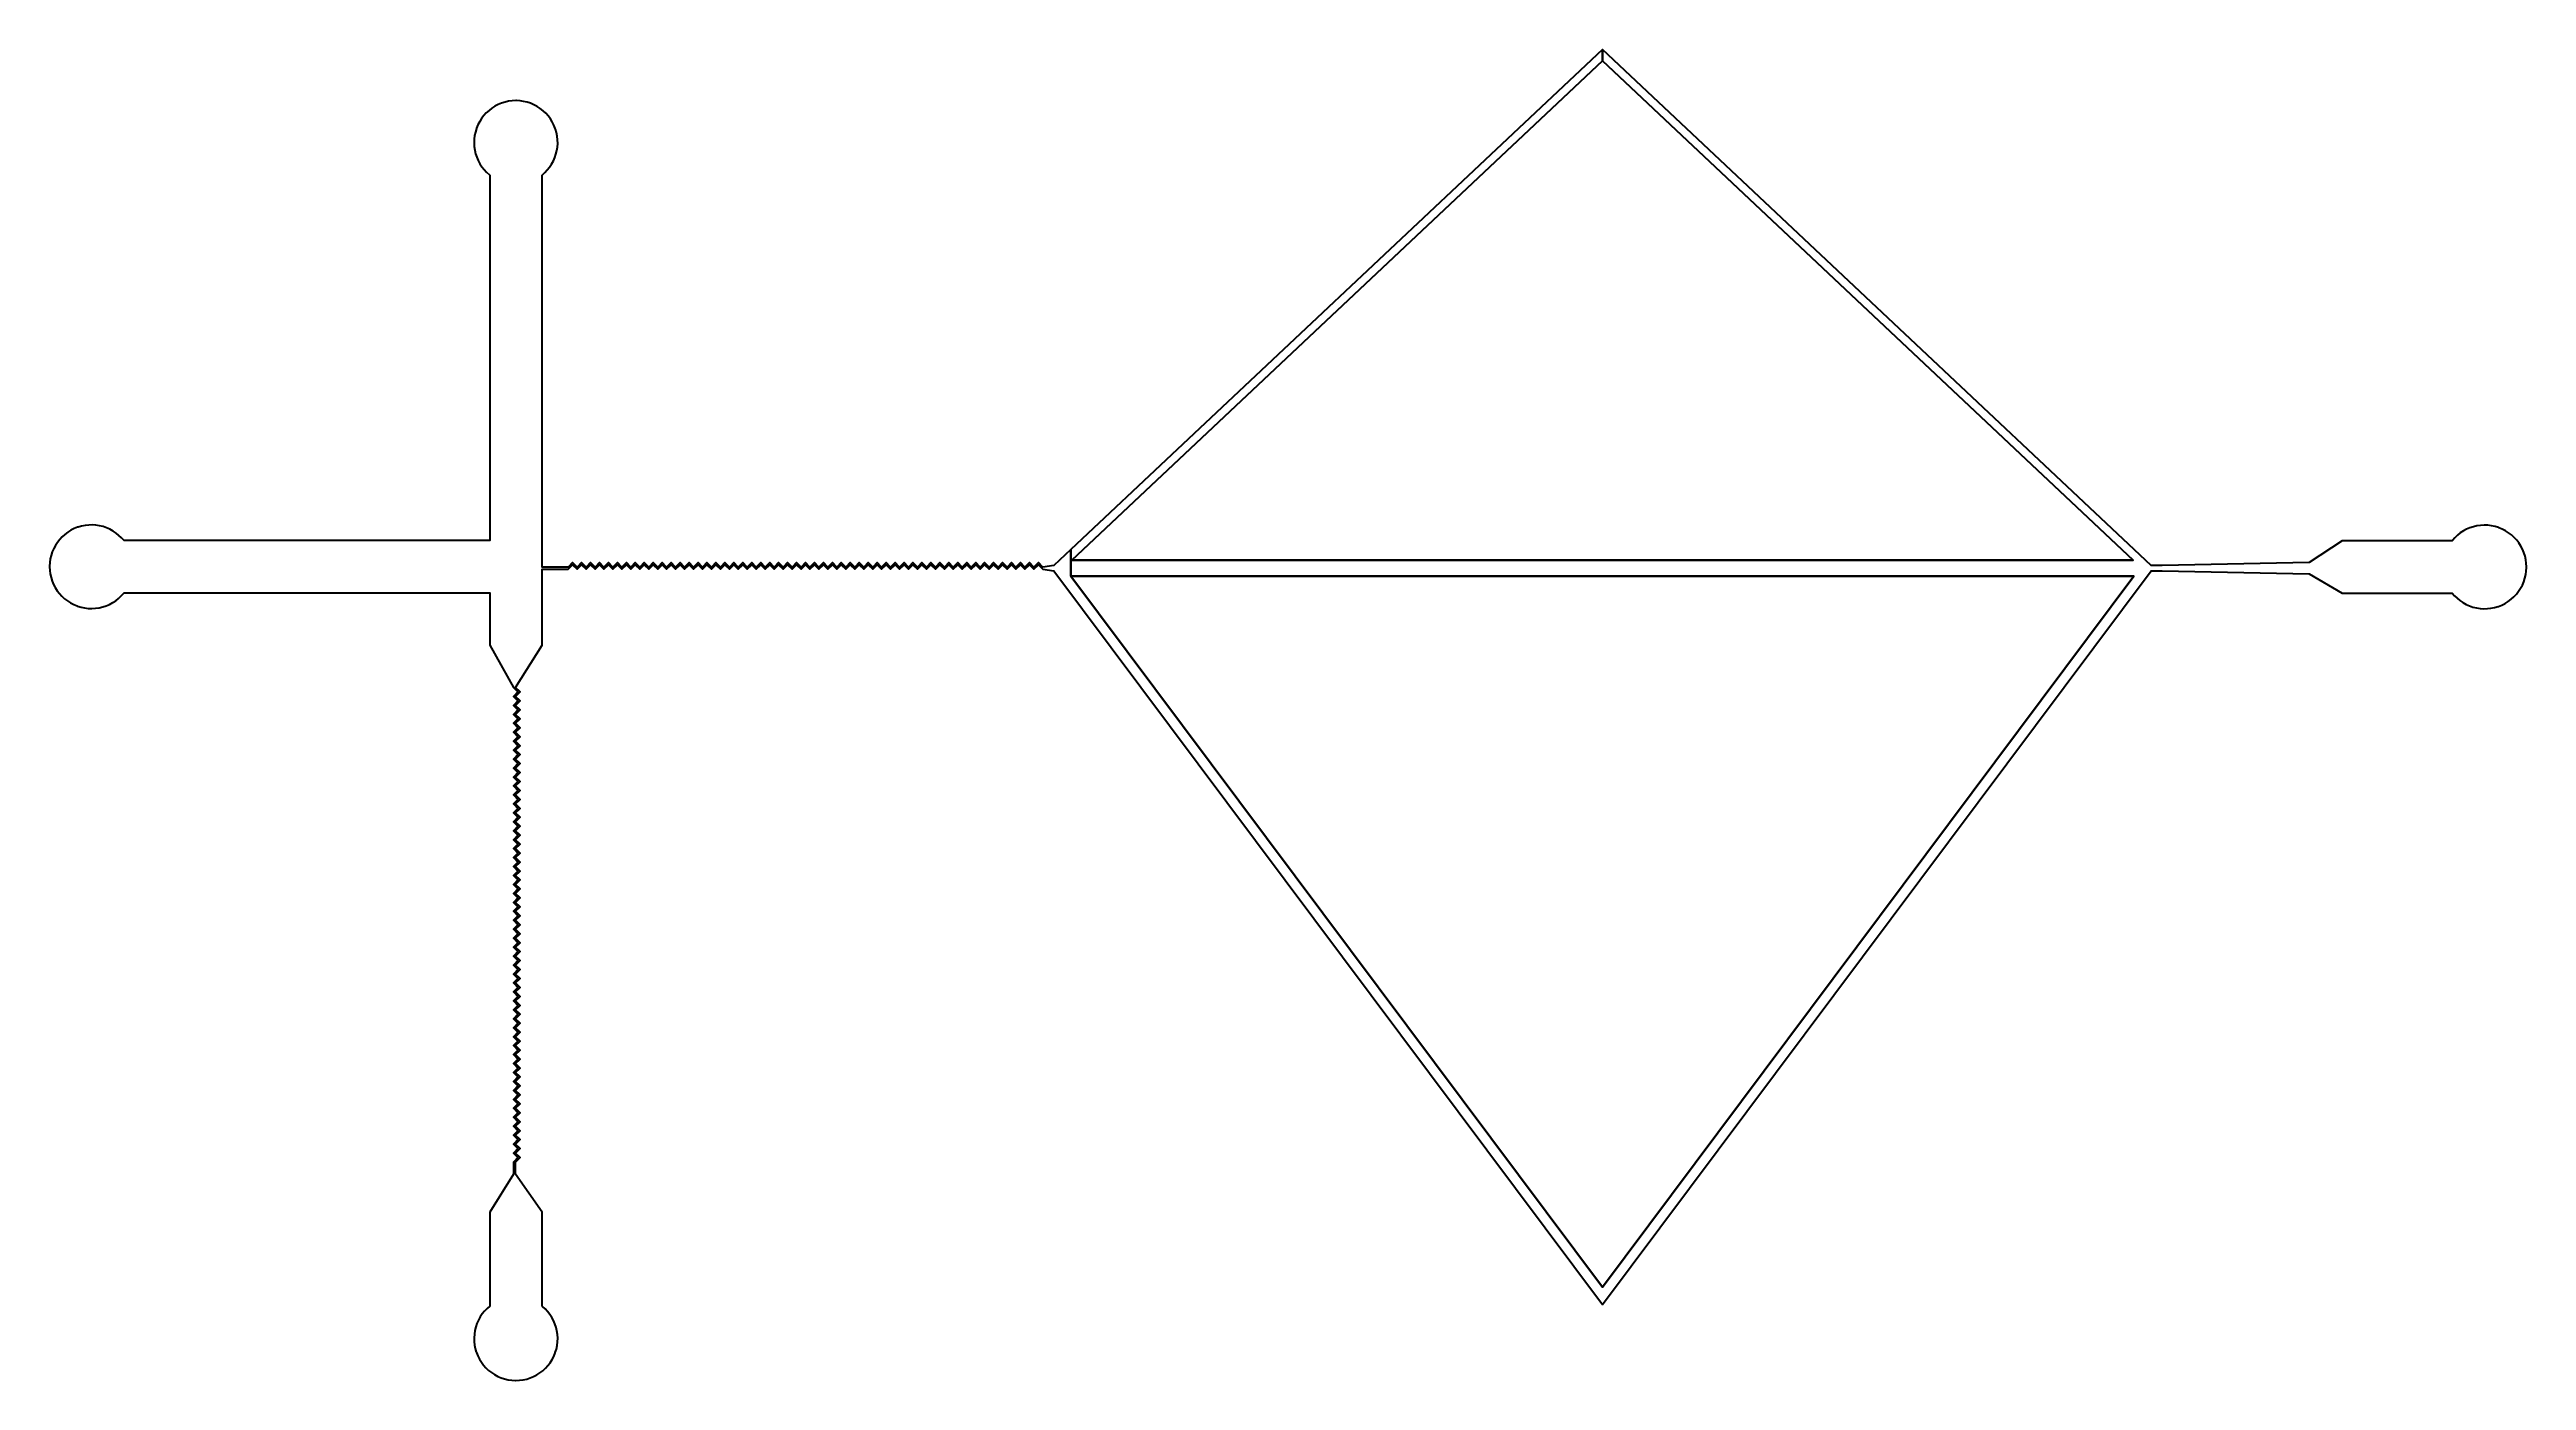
# Model space of a CAD drawing. Extents: x -801 to 46604, y -15581 to 9903.
import ezdxf

# ---------------------------------------------------------------- set-up
doc = ezdxf.new("R2010")
doc.units = 13
doc.layers.add('layer_10', color=111, linetype='CONTINUOUS')
doc.layers.add('layer_7', color=143, linetype='CONTINUOUS')

msp = doc.modelspace()

# ---------------------------------------------------------------- linework, layer by layer
at = {"layer": 'layer_10'}
msp.add_lwpolyline([(28919.714, 9686.175), (39076.505, 128.129), (18762.923, 128.129), (28919.714, 9686.175), (28919.714, 9903.162), (18747.957, 331.032), (18747.957, -182.846), (39091.47, -182.846), (28919.714, -13792.385), (18747.957, -182.846), (18747.957, 331.032), (18419.714, 22.139), (18209.714, -6.145), (18124, 79.569), (18038.285, -6.145), (17952.571, 79.569), (17866.857, -6.145), (17781.143, 79.569), (17695.428, -6.145), (17609.714, 79.569), (17524, -6.145), (17438.285, 79.569), (17352.571, -6.145), (17266.857, 79.569), (17181.143, -6.145), (17095.428, 79.569), (17009.714, -6.145), (16924, 79.569), (16838.285, -6.145), (16752.571, 79.569), (16666.857, -6.145), (16581.143, 79.569), (16495.428, -6.145), (16409.714, 79.569), (16324, -6.145), (16238.286, 79.569), (16152.571, -6.145), (16066.857, 79.569), (15981.143, -6.145), (15895.428, 79.569), (15809.714, -6.145), (15724, 79.569), (15638.286, -6.145), (15552.571, 79.569), (15466.857, -6.145), (15381.143, 79.569), (15295.428, -6.145), (15209.714, 79.569), (15124, -6.145), (15038.286, 79.569), (14952.571, -6.145), (14866.857, 79.569), (14781.143, -6.145), (14695.429, 79.569), (14609.714, -6.145), (14524, 79.569), (14438.286, -6.145), (14352.571, 79.569), (14266.857, -6.145), (14181.143, 79.569), (14095.429, -6.145), (14009.714, 79.569), (13924, -6.145), (13838.286, 79.569), (13752.571, -6.145), (13666.857, 79.569), (13581.143, -6.145), (13495.429, 79.569), (13409.714, -6.145), (13324, 79.569), (13238.286, -6.145), (13152.572, 79.569), (13066.857, -6.145), (12981.143, 79.569), (12895.429, -6.145), (12809.714, 79.569), (12724, -6.145), (12638.286, 79.569), (12552.572, -6.145), (12466.857, 79.569), (12381.143, -6.145), (12295.429, 79.569), (12209.714, -6.145), (12124, 79.569), (12038.286, -6.145), (11952.572, 79.569), (11866.857, -6.145), (11781.143, 79.569), (11695.429, -6.145), (11609.715, 79.569), (11524, -6.145), (11438.286, 79.569), (11352.572, -6.145), (11266.857, 79.569), (11181.143, -6.145), (11095.429, 79.569), (11009.715, -6.145), (10924, 79.569), (10838.286, -6.145), (10752.572, 79.569), (10666.857, -6.145), (10581.143, 79.569), (10495.429, -6.145), (10409.715, 79.569), (10324, -6.145), (10238.286, 79.569), (10152.572, -6.145), (10066.858, 79.569), (9981.143, -6.145), (9895.429, 79.569), (9809.715, -6.145), (9724, 79.569), (9638.286, -6.145), (9552.572, 79.569), (9466.858, -6.145), (9381.143, 79.569), (9295.429, -6.145), (9209.715, 79.569), (9124.001, -6.145), (8624.001, -6.145), (8624.001, 7500), (8676.527, 7545.954), (8724.848, 7596.312), (8768.596, 7650.689), (8807.439, 7708.672), (8841.08, 7769.82), (8869.263, 7833.668), (8891.775, 7899.728), (8908.443, 7967.5), (8919.142, 8036.466), (8923.789, 8106.102), (8922.349, 8175.878), (8914.833, 8245.263), (8901.298, 8313.73), (8881.848, 8380.755), (8878.851, 8389.453), (8852.886, 8454.234), (8821.375, 8516.506), (8784.555, 8575.795), (8742.709, 8631.649), (8696.154, 8683.643), (8645.244, 8731.381), (8590.367, 8774.501), (8531.941, 8812.675), (8470.411, 8845.61), (8406.244, 8873.058), (8339.929, 8894.808), (8271.97, 8910.697), (8202.886, 8920.601), (8133.201, 8924.447), (8124.001, 8924.5), (8054.276, 8921.456), (7985.082, 8912.346), (7916.946, 8897.241), (7850.385, 8876.254), (7785.906, 8849.546), (7724.001, 8817.32), (7665.14, 8779.821), (7609.771, 8737.335), (7558.315, 8690.185), (7511.165, 8638.73), (7468.679, 8583.361), (7431.18, 8524.5), (7398.954, 8462.594), (7372.247, 8398.116), (7369.15, 8389.453), (7348.93, 8322.655), (7334.609, 8254.349), (7326.296, 8185.055), (7324.054, 8115.3), (7327.899, 8045.615), (7337.804, 7976.53), (7353.692, 7908.572), (7375.443, 7842.257), (7402.89, 7778.09), (7435.826, 7716.559), (7473.999, 7658.133), (7517.119, 7603.256), (7564.858, 7552.346), (7616.852, 7505.791), (7624, 7500), (7624.001, 500), (624.5, 500), (578.546, 552.526), (528.188, 600.847), (473.811, 644.595), (415.828, 683.438), (354.68, 717.079), (290.833, 745.263), (224.772, 767.774), (157.001, 784.443), (88.035, 795.142), (18.399, 799.789), (-51.378, 798.349), (-120.763, 790.833), (-189.229, 777.298), (-256.255, 757.848), (-264.953, 754.851), (-329.734, 728.886), (-392.006, 697.374), (-451.295, 660.555), (-507.149, 618.708), (-559.143, 572.153), (-606.882, 521.243), (-650.002, 466.367), (-688.175, 407.94), (-721.11, 346.41), (-748.558, 282.242), (-770.309, 215.927), (-786.197, 147.969), (-796.101, 78.884), (-799.947, 9.199), (-800, 0), (-796.956, -69.725), (-787.846, -138.919), (-772.74, -207.055), (-751.754, -273.616), (-725.046, -338.095), (-692.82, -400), (-655.321, -458.862), (-612.835, -514.231), (-565.685, -565.686), (-514.229, -612.836), (-458.86, -655.322), (-399.999, -692.821), (-338.093, -725.047), (-273.615, -751.755), (-264.953, -754.851), (-198.155, -775.071), (-129.849, -789.392), (-60.555, -797.705), (9.2, -799.947), (78.885, -796.101), (147.97, -786.196), (215.928, -770.308), (282.244, -748.558), (346.411, -721.11), (407.942, -688.174), (466.368, -650.001), (521.244, -606.881), (572.154, -559.142), (618.709, -507.148), (624.5, -500), (7624.001, -500), (7624.001, -1500), (8075.429, -2312.688), (8161.143, -2398.403), (8075.429, -2484.117), (8161.143, -2569.831), (8075.429, -2655.545), (8161.143, -2741.26), (8075.429, -2826.974), (8161.143, -2912.688), (8075.429, -2998.403), (8161.143, -3084.117), (8075.429, -3169.831), (8161.143, -3255.545), (8075.429, -3341.26), (8161.143, -3426.974), (8075.429, -3512.688), (8161.143, -3598.402), (8075.429, -3684.117), (8161.143, -3769.831), (8075.429, -3855.545), (8161.143, -3941.26), (8075.429, -4026.974), (8161.143, -4112.688), (8075.429, -4198.402), (8161.143, -4284.117), (8075.429, -4369.831), (8161.143, -4455.545), (8075.429, -4541.259), (8161.143, -4626.974), (8075.429, -4712.688), (8161.143, -4798.402), (8075.429, -4884.117), (8161.143, -4969.831), (8075.429, -5055.545), (8161.143, -5141.259), (8075.429, -5226.974), (8161.143, -5312.688), (8075.429, -5398.402), (8161.143, -5484.117), (8075.429, -5569.831), (8161.143, -5655.545), (8075.429, -5741.259), (8161.143, -5826.974), (8075.429, -5912.688), (8161.143, -5998.402), (8075.429, -6084.116), (8161.143, -6169.831), (8075.429, -6255.545), (8161.143, -6341.259), (8075.429, -6426.974), (8161.143, -6512.688), (8075.429, -6598.402), (8161.143, -6684.116), (8075.429, -6769.831), (8161.143, -6855.545), (8075.429, -6941.259), (8161.143, -7026.974), (8075.429, -7112.688), (8161.143, -7198.402), (8075.429, -7284.116), (8161.143, -7369.831), (8075.429, -7455.545), (8161.143, -7541.259), (8075.429, -7626.973), (8161.143, -7712.688), (8075.429, -7798.402), (8161.143, -7884.116), (8075.429, -7969.831), (8161.143, -8055.545), (8075.429, -8141.259), (8161.143, -8226.973), (8075.429, -8312.688), (8161.143, -8398.402), (8075.429, -8484.116), (8161.143, -8569.831), (8075.429, -8655.545), (8161.143, -8741.259), (8075.429, -8826.973), (8161.143, -8912.688), (8075.429, -8998.402), (8161.143, -9084.116), (8075.429, -9169.83), (8161.143, -9255.545), (8075.429, -9341.259), (8161.143, -9426.973), (8075.429, -9512.688), (8161.143, -9598.402), (8075.429, -9684.116), (8161.143, -9769.83), (8075.429, -9855.545), (8161.143, -9941.259), (8075.429, -10026.973), (8161.143, -10112.688), (8075.429, -10198.402), (8161.143, -10284.116), (8075.429, -10369.83), (8161.143, -10455.545), (8075.429, -10541.259), (8161.143, -10626.973), (8075.429, -10712.687), (8161.143, -10798.402), (8075.429, -10884.116), (8161.143, -10969.83), (8075.429, -11055.545), (8161.143, -11141.259), (8075.429, -11226.973), (8161.143, -11312.687), (8075.429, -11398.402), (8075.429, -11632.14), (7624.001, -12356.96), (7624, -14156.96), (7571.474, -14202.914), (7523.153, -14253.272), (7479.405, -14307.649), (7440.562, -14365.632), (7406.921, -14426.78), (7378.738, -14490.627), (7356.226, -14556.688), (7339.558, -14624.459), (7328.859, -14693.426), (7324.212, -14763.062), (7325.652, -14832.838), (7333.168, -14902.223), (7346.703, -14970.689), (7366.153, -15037.715), (7369.15, -15046.413), (7395.115, -15111.194), (7426.627, -15173.466), (7463.446, -15232.755), (7505.293, -15288.609), (7551.848, -15340.603), (7602.758, -15388.342), (7657.635, -15431.462), (7716.061, -15469.635), (7777.592, -15502.571), (7841.759, -15530.018), (7908.074, -15551.769), (7976.033, -15567.657), (8045.118, -15577.561), (8114.803, -15581.407), (8124.001, -15581.46), (8193.726, -15578.416), (8262.92, -15569.306), (8331.056, -15554.2), (8397.617, -15533.214), (8462.096, -15506.506), (8524.001, -15474.28), (8582.862, -15436.781), (8638.231, -15394.295), (8689.686, -15347.145), (8736.836, -15295.689), (8779.322, -15240.32), (8816.821, -15181.459), (8849.047, -15119.554), (8875.755, -15055.075), (8878.851, -15046.413), (8899.071, -14979.615), (8913.392, -14911.309), (8921.705, -14842.015), (8923.947, -14772.26), (8920.102, -14702.575), (8910.197, -14633.49), (8894.309, -14565.532), (8872.558, -14499.217), (8845.111, -14435.05), (8812.175, -14373.519), (8774.002, -14315.093), (8730.882, -14260.216), (8683.143, -14209.306), (8631.149, -14162.751), (8624.001, -14156.96), (8624.001, -12356.96), (8117.855, -11632.14), (8117.855, -11398.402), (8203.57, -11312.687), (8117.855, -11226.973), (8203.57, -11141.259), (8117.855, -11055.545), (8203.57, -10969.83), (8117.855, -10884.116), (8203.57, -10798.402), (8117.855, -10712.687), (8203.57, -10626.973), (8117.855, -10541.259), (8203.57, -10455.545), (8117.855, -10369.83), (8203.57, -10284.116), (8117.855, -10198.402), (8203.57, -10112.688), (8117.855, -10026.973), (8203.57, -9941.259), (8117.855, -9855.545), (8203.57, -9769.83), (8117.855, -9684.116), (8203.57, -9598.402), (8117.855, -9512.688), (8203.57, -9426.973), (8117.855, -9341.259), (8203.57, -9255.545), (8117.855, -9169.83), (8203.57, -9084.116), (8117.855, -8998.402), (8203.57, -8912.688), (8117.855, -8826.973), (8203.57, -8741.259), (8117.855, -8655.545), (8203.57, -8569.831), (8117.855, -8484.116), (8203.57, -8398.402), (8117.855, -8312.688), (8203.57, -8226.973), (8117.855, -8141.259), (8203.57, -8055.545), (8117.855, -7969.831), (8203.57, -7884.116), (8117.855, -7798.402), (8203.57, -7712.688), (8117.855, -7626.973), (8203.57, -7541.259), (8117.855, -7455.545), (8203.57, -7369.831), (8117.855, -7284.116), (8203.57, -7198.402), (8117.855, -7112.688), (8203.57, -7026.974), (8117.855, -6941.259), (8203.57, -6855.545), (8117.855, -6769.831), (8203.57, -6684.116), (8117.855, -6598.402), (8203.57, -6512.688), (8117.855, -6426.974), (8203.57, -6341.259), (8117.855, -6255.545), (8203.57, -6169.831), (8117.855, -6084.116), (8203.57, -5998.402), (8117.855, -5912.688), (8203.57, -5826.974), (8117.855, -5741.259), (8203.57, -5655.545), (8117.855, -5569.831), (8203.57, -5484.117), (8117.855, -5398.402), (8203.57, -5312.688), (8117.855, -5226.974), (8203.57, -5141.259), (8117.855, -5055.545), (8203.57, -4969.831), (8117.855, -4884.117), (8203.57, -4798.402), (8117.855, -4712.688), (8203.57, -4626.974), (8117.855, -4541.259), (8203.57, -4455.545), (8117.855, -4369.831), (8203.57, -4284.117), (8117.855, -4198.402), (8203.57, -4112.688), (8117.855, -4026.974), (8203.57, -3941.26), (8117.855, -3855.545), (8203.57, -3769.831), (8117.855, -3684.117), (8203.57, -3598.402), (8117.855, -3512.688), (8203.57, -3426.974), (8117.855, -3341.26), (8203.57, -3255.545), (8117.855, -3169.831), (8203.57, -3084.117), (8117.855, -2998.403), (8203.57, -2912.688), (8117.855, -2826.974), (8203.57, -2741.26), (8117.855, -2655.545), (8203.57, -2569.831), (8117.855, -2484.117), (8203.57, -2398.403), (8117.855, -2312.688), (8624.001, -1500), (8624.001, -48.572), (9124.001, -48.572), (9209.715, 37.143), (9295.429, -48.572), (9381.143, 37.143), (9466.858, -48.572), (9552.572, 37.143), (9638.286, -48.572), (9724, 37.143), (9809.715, -48.572), (9895.429, 37.143), (9981.143, -48.572), (10066.858, 37.143), (10152.572, -48.572), (10238.286, 37.143), (10324, -48.572), (10409.715, 37.143), (10495.429, -48.572), (10581.143, 37.143), (10666.857, -48.572), (10752.572, 37.143), (10838.286, -48.572), (10924, 37.143), (11009.715, -48.572), (11095.429, 37.143), (11181.143, -48.572), (11266.857, 37.143), (11352.572, -48.572), (11438.286, 37.143), (11524, -48.572), (11609.715, 37.143), (11695.429, -48.572), (11781.143, 37.143), (11866.857, -48.572), (11952.572, 37.143), (12038.286, -48.572), (12124, 37.143), (12209.714, -48.572), (12295.429, 37.143), (12381.143, -48.572), (12466.857, 37.143), (12552.572, -48.572), (12638.286, 37.143), (12724, -48.572), (12809.714, 37.143), (12895.429, -48.572), (12981.143, 37.143), (13066.857, -48.572), (13152.572, 37.143), (13238.286, -48.572), (13324, 37.143), (13409.714, -48.572), (13495.429, 37.143), (13581.143, -48.572), (13666.857, 37.143), (13752.571, -48.572), (13838.286, 37.143), (13924, -48.572), (14009.714, 37.143), (14095.429, -48.572), (14181.143, 37.143), (14266.857, -48.572), (14352.571, 37.143), (14438.286, -48.572), (14524, 37.143), (14609.714, -48.572), (14695.429, 37.143), (14781.143, -48.572), (14866.857, 37.143), (14952.571, -48.572), (15038.286, 37.143), (15124, -48.572), (15209.714, 37.143), (15295.428, -48.572), (15381.143, 37.143), (15466.857, -48.572), (15552.571, 37.143), (15638.286, -48.572), (15724, 37.143), (15809.714, -48.572), (15895.428, 37.143), (15981.143, -48.572), (16066.857, 37.143), (16152.571, -48.572), (16238.286, 37.143), (16324, -48.572), (16409.714, 37.143), (16495.428, -48.572), (16581.143, 37.143), (16666.857, -48.572), (16752.571, 37.143), (16838.285, -48.572), (16924, 37.143), (17009.714, -48.572), (17095.428, 37.143), (17181.143, -48.572), (17266.857, 37.143), (17352.571, -48.572), (17438.285, 37.143), (17524, -48.572), (17609.714, 37.143), (17695.428, -48.572), (17781.143, 37.143), (17866.857, -48.572), (17952.571, 37.143), (18038.285, -48.572), (18124, 37.143), (18209.714, -48.572), (18419.714, -76.856), (28919.714, -14125.575), (39419.714, -76.856), (39629.714, -76.856), (42443.047, -133.253), (43074.885, -504.061), (45179.185, -504.061), (45225.139, -556.587), (45275.497, -604.908), (45329.874, -648.656), (45387.858, -687.499), (45449.006, -721.14), (45512.853, -749.324), (45578.914, -771.835), (45646.685, -788.504), (45715.651, -799.202), (45785.287, -803.849), (45855.064, -802.409), (45924.449, -794.893), (45992.915, -781.359), (46059.941, -761.909), (46068.638, -758.912), (46133.419, -732.947), (46195.691, -701.435), (46254.98, -664.616), (46310.834, -622.769), (46362.828, -576.214), (46410.567, -525.304), (46453.687, -470.427), (46491.86, -412.001), (46524.795, -350.471), (46552.243, -286.303), (46573.994, -219.988), (46589.882, -152.03), (46599.786, -82.945), (46603.632, -13.26), (46603.685, -4.061), (46600.641, 65.664), (46591.531, 134.858), (46576.426, 202.994), (46555.439, 269.555), (46528.731, 334.034), (46496.505, 395.939), (46459.007, 454.8), (46416.521, 510.169), (46369.37, 561.624), (46317.915, 608.775), (46262.546, 651.261), (46203.685, 688.759), (46141.78, 720.985), (46077.301, 747.693), (46068.638, 750.79), (46001.84, 771.01), (45933.534, 785.331), (45864.24, 793.644), (45794.485, 795.886), (45724.8, 792.04), (45655.716, 782.136), (45587.757, 766.248), (45521.442, 744.497), (45457.275, 717.049), (45395.744, 684.114), (45337.318, 645.94), (45282.441, 602.82), (45231.531, 555.082), (45184.976, 503.087), (45179.185, 495.939), (43074.885, 495.939), (42443.047, 78.468), (39629.714, 22.139), (39419.714, 22.139), (28919.714, 9903.162), (28919.714, 9686.175)], close=True, dxfattribs=at)
at = {"layer": 'layer_7'}
for points in [[(28919.714, 9686.175), (18762.923, 128.129), (39076.505, 128.129), (28919.714, 9686.175)], [(18747.957, -182.846), (28919.714, -13792.385), (39091.47, -182.846), (18747.957, -182.846)]]:
    msp.add_lwpolyline(points, close=True, dxfattribs=at)

doc.saveas('drawing.dxf')
